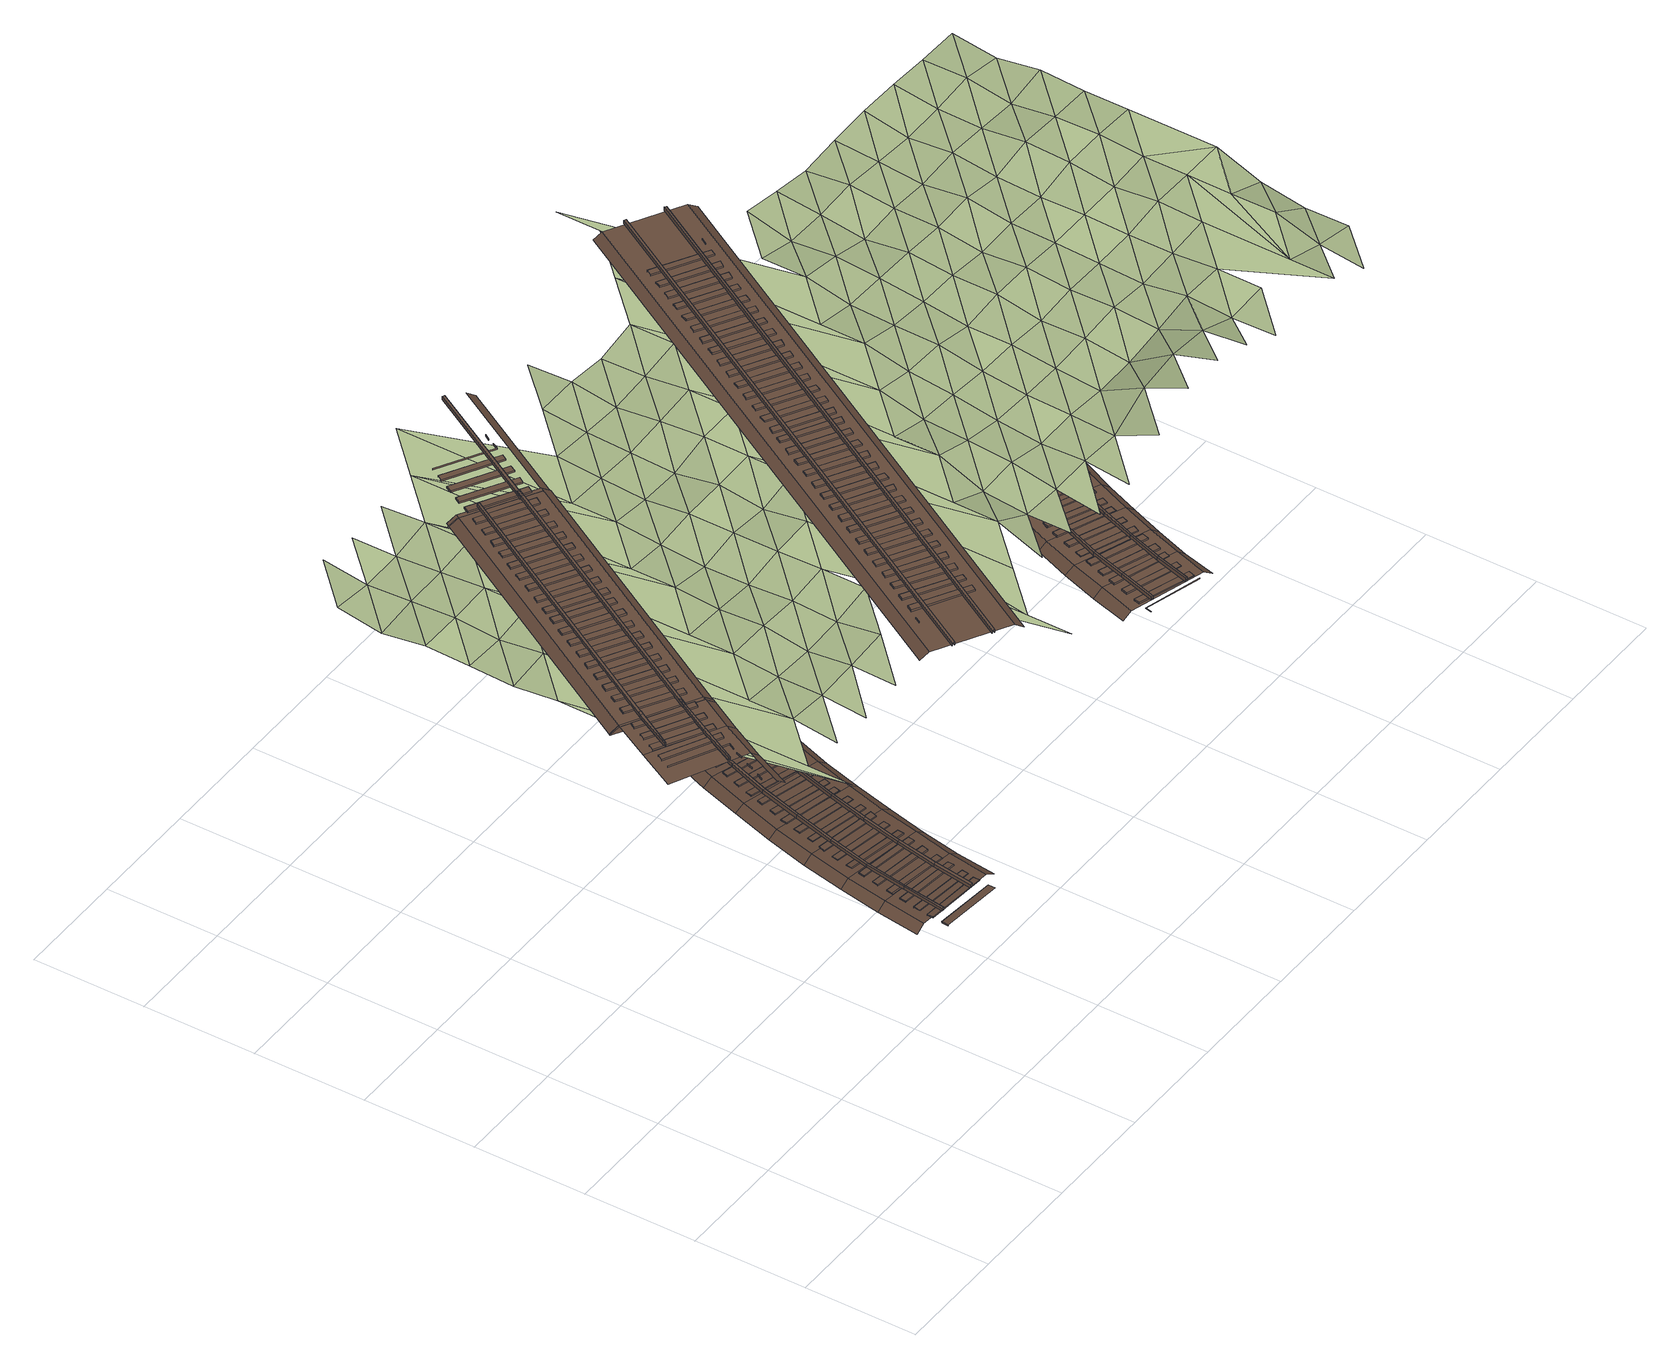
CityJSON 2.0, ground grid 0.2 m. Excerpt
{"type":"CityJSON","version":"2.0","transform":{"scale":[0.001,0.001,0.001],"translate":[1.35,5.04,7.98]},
"CityObjects":{
"railway1":{"type":"Railway","attributes":{"function":"1855"},"geometry":[{"type":"MultiSurface","lod":"3","boundaries":[[[0,1,2,3]],[[4,5,6,7]],[[8,9,10,11]],[[12,13,14,15]],[[16,17,18,13]],[[19,20,21,22]],[[23,24,22,21]],[[25,26,27,28]],[[29,30,24,23]],[[31,32,33,34]],[[35,31,34,36]],[[32,37,38,33]],[[37,35,36,38]],[[39,40,41,42]],[[43,44,45,46]],[[47,43,46,48]],[[44,49,50,45]],[[49,47,48,50]],[[51,52,42,41]],[[53,8,11,54]],[[55,56,57,58]],[[59,60,52,51]],[[61,62,63,64]],[[65,66,64,63]],[[20,29,23,21]],[[15,14,67,68]],[[69,70,66,65]],[[46,45,71,72]],[[13,18,73,14]],[[45,50,74,71]],[[50,48,75,74]],[[76,77,78,79]],[[56,80,81,57]],[[40,59,51,41]],[[82,58,57,81]],[[34,33,83,84]],[[33,38,85,83]],[[36,34,84,86]],[[87,55,58,82]],[[38,36,86,85]],[[88,89,90,91]],[[67,92,93,68]],[[94,95,96,97]],[[62,69,65,63]],[[77,98,99,78]],[[100,79,78,99]],[[84,83,101,102]],[[103,76,79,100]],[[83,85,104,101]],[[85,86,105,104]],[[106,107,108,109]],[[80,87,82,81]],[[14,73,92,67]],[[95,110,111,96]],[[112,97,96,111]],[[113,94,97,112]],[[114,115,116,117]],[[98,103,100,99]],[[107,118,119,108]],[[120,109,108,119]],[[121,106,109,120]],[[122,123,124,125]],[[110,113,112,111]],[[115,126,127,116]],[[128,117,116,127]],[[129,114,117,128]],[[130,131,132,133]],[[118,121,120,119]],[[123,134,135,124]],[[136,125,124,135]],[[137,122,125,136]],[[138,139,140,141]],[[126,129,128,127]],[[131,142,143,132]],[[144,133,132,143]],[[145,130,133,144]],[[146,147,148,149]],[[134,137,136,135]],[[139,150,151,140]],[[152,153,90,89]],[[154,141,140,151]],[[155,138,141,154]],[[156,157,158,159]],[[142,145,144,143]],[[147,160,161,148]],[[162,149,148,161]],[[163,164,165,166]],[[167,168,169,170]],[[171,163,166,172]],[[173,146,149,162]],[[174,175,171,172]],[[150,155,154,151]],[[157,176,177,158]],[[178,159,158,177]],[[179,180,181,182]],[[183,156,159,178]],[[184,152,89,88]],[[168,185,186,169]],[[160,173,162,161]],[[187,170,169,186]],[[188,167,170,187]],[[189,190,191,192]],[[193,194,195,196]],[[197,193,196,198]],[[199,200,197,198]],[[180,201,202,181]],[[176,183,178,177]],[[203,182,181,202]],[[204,179,182,203]],[[205,206,207,208]],[[185,188,187,186]],[[190,209,210,191]],[[211,192,191,210]],[[91,212,184,88]],[[213,189,192,211]],[[214,215,216,217]],[[201,204,203,202]],[[206,218,219,207]],[[220,208,207,219]],[[221,205,208,220]],[[222,223,224,225]],[[209,213,211,210]],[[215,226,227,216]],[[228,217,216,227]],[[229,214,217,228]],[[230,231,232,233]],[[218,221,220,219]],[[223,234,235,224]],[[236,237,238,239]],[[240,225,224,235]],[[241,222,225,240]],[[242,243,244,245]],[[226,229,228,227]],[[231,246,247,232]],[[248,233,232,247]],[[249,250,251,252]],[[253,230,233,248]],[[254,255,256,257]],[[234,241,240,235]],[[243,258,259,244]],[[260,261,262,263]],[[264,245,244,259]],[[265,242,245,264]],[[266,267,268,269]],[[250,270,271,251]],[[246,253,248,247]],[[272,252,251,271]],[[255,273,274,256]],[[275,249,252,272]],[[276,257,256,274]],[[277,278,279,280]],[[281,282,283,284]],[[285,254,257,276]],[[261,286,287,262]],[[288,289,290,291]],[[292,263,262,287]],[[258,265,264,259]],[[267,293,294,268]],[[295,260,263,292]],[[184,152,153,212]],[[296,297,298,299]],[[300,269,268,294]],[[301,302,303,304]],[[305,266,269,300]],[[278,306,307,279]],[[282,308,309,283]],[[310,280,279,307]],[[273,285,276,274]],[[311,284,283,309]],[[312,277,280,310]],[[313,314,315,316]],[[317,281,284,311]],[[286,295,292,287]],[[297,318,319,298]],[[302,320,321,303]],[[322,299,298,319]],[[293,305,300,294]],[[323,304,303,321]],[[324,296,299,322]],[[325,326,327,328]],[[329,301,304,323]],[[306,312,310,307]],[[314,330,331,315]],[[308,317,311,309]],[[332,333,334,335]],[[336,316,315,331]],[[337,338,335,334]],[[339,313,316,336]],[[340,341,342,343]],[[344,345,338,337]],[[318,324,322,319]],[[326,346,347,327]],[[320,329,323,321]],[[348,349,350,351]],[[352,328,327,347]],[[353,325,328,352]],[[354,355,356,357]],[[330,339,336,331]],[[341,358,359,342]],[[333,344,337,334]],[[360,343,342,359]],[[361,362,363,364]],[[365,340,343,360]],[[366,361,364,367]],[[368,369,370,371]],[[372,366,367,373]],[[346,353,352,347]],[[355,374,375,356]],[[349,376,377,350]],[[378,357,356,375]],[[379,354,357,378]],[[380,381,382,383]],[[384,385,386,387]],[[358,365,360,359]],[[369,388,389,370]],[[291,390,391,288]],[[392,371,370,389]],[[393,368,371,392]],[[394,395,396,397]],[[374,379,378,375]],[[381,398,399,382]],[[400,383,382,399]],[[401,380,383,400]],[[402,403,404,405]],[[388,393,392,389]],[[395,406,407,396]],[[408,397,396,407]],[[409,394,397,408]],[[410,411,412,413]],[[398,401,400,399]],[[403,414,415,404]],[[416,405,404,415]],[[417,402,405,416]],[[418,419,420,421]],[[406,409,408,407]],[[411,422,423,412]],[[424,413,412,423]],[[425,410,413,424]],[[426,427,428,429]],[[430,431,432,433]],[[414,417,416,415]],[[419,434,435,420]],[[436,421,420,435]],[[437,418,421,436]],[[438,439,440,441]],[[422,425,424,423]],[[427,442,443,428]],[[444,445,446,447]],[[448,429,428,443]],[[449,444,447,450]],[[451,452,449,450]],[[453,454,455,456]],[[457,426,429,448]],[[434,437,436,435]],[[439,458,459,440]],[[460,441,440,459]],[[461,462,463,464]],[[465,438,441,460]],[[466,430,433,467]],[[454,468,469,455]],[[442,457,448,443]],[[470,456,455,469]],[[471,453,456,470]],[[472,473,474,475]],[[476,477,478,479]],[[480,472,475,481]],[[482,483,480,481]],[[462,484,485,463]],[[458,465,460,459]],[[486,464,463,485]],[[487,461,464,486]],[[488,489,490,491]],[[468,471,470,469]],[[477,492,493,478]],[[494,495,466,467]],[[496,479,478,493]],[[497,476,479,496]],[[498,499,500,501]],[[484,487,486,485]],[[489,502,503,490]],[[504,491,490,503]],[[505,488,491,504]],[[506,507,508,509]],[[492,497,496,493]],[[499,510,511,500]],[[512,501,500,511]],[[513,498,501,512]],[[514,515,516,517]],[[502,505,504,503]],[[507,518,519,508]],[[520,509,508,519]],[[521,506,509,520]],[[522,523,524,525]],[[510,513,512,511]],[[515,526,527,516]],[[528,517,516,527]],[[529,514,517,528]],[[530,531,532,533]],[[518,521,520,519]],[[523,534,535,524]],[[536,525,524,535]],[[537,522,525,536]],[[538,539,540,541]],[[526,529,528,527]],[[531,542,543,532]],[[544,533,532,543]],[[545,530,533,544]],[[546,547,548,549]],[[534,537,536,535]],[[539,550,551,540]],[[552,541,540,551]],[[553,538,541,552]],[[554,555,556,557]],[[542,545,544,543]],[[547,558,559,548]],[[560,549,548,559]],[[561,546,549,560]],[[562,563,564,565]],[[550,553,552,551]],[[555,566,567,556]],[[568,557,556,567]],[[569,554,557,568]],[[570,571,572,573]],[[558,561,560,559]],[[563,574,575,564]],[[576,565,564,575]],[[577,562,565,576]],[[566,569,568,567]],[[571,578,579,572]],[[580,573,572,579]],[[581,570,573,580]],[[574,577,576,575]],[[582,583,584,585]],[[586,587,585,584]],[[588,589,587,586]],[[578,581,580,579]],[[583,588,586,584]],[[590,591,592,593]]]}]},
"terrain1":{"type":"TINRelief","geometry":[{"type":"CompositeSurface","lod":"3","boundaries":[[[594,595,596]],[[597,595,598]],[[596,595,597]],[[597,599,596]],[[597,598,600]],[[601,602,599]],[[603,600,604]],[[601,599,597]],[[605,606,602]],[[607,608,600]],[[605,602,601]],[[609,610,606]],[[611,600,608]],[[607,600,603]],[[597,600,611]],[[605,609,606]],[[612,613,610]],[[611,601,597]],[[614,608,607]],[[612,610,609]],[[615,603,616]],[[617,608,614]],[[617,605,601]],[[611,608,617]],[[618,613,612]],[[619,607,603]],[[617,601,611]],[[620,609,605]],[[619,603,615]],[[621,614,607]],[[620,605,617]],[[622,612,609]],[[621,607,619]],[[623,624,614]],[[620,622,609]],[[625,615,626]],[[627,614,624]],[[617,614,627]],[[623,614,621]],[[628,612,622]],[[629,619,615]],[[627,620,617]],[[630,624,623]],[[625,629,615]],[[631,621,619]],[[632,624,630]],[[632,622,620]],[[627,624,632]],[[631,619,629]],[[633,623,621]],[[632,620,627]],[[633,621,631]],[[634,630,623]],[[632,635,622]],[[632,630,636]],[[637,629,625]],[[634,623,633]],[[638,636,630]],[[639,631,629]],[[640,639,637]],[[638,630,634]],[[639,629,637]],[[636,641,632]],[[642,633,631]],[[638,643,636]],[[642,631,639]],[[644,634,633]],[[641,636,643]],[[644,633,642]],[[645,638,634]],[[639,646,647]],[[645,634,644]],[[641,643,648]],[[649,643,638]],[[647,642,639]],[[649,638,645]],[[650,648,643]],[[651,644,642]],[[641,648,652]],[[649,650,643]],[[651,642,647]],[[653,645,644]],[[654,655,656]],[[647,655,654]],[[657,648,650]],[[652,648,657]],[[653,644,651]],[[658,649,645]],[[658,645,653]],[[659,650,649]],[[654,651,647]],[[659,649,658]],[[660,657,650]],[[661,656,662]],[[661,653,651]],[[654,656,661]],[[659,660,650]],[[661,651,654]],[[663,658,653]],[[664,657,660]],[[665,662,666]],[[663,653,661]],[[667,659,658]],[[668,669,662]],[[667,658,663]],[[670,660,659]],[[671,662,669]],[[668,662,665]],[[661,662,671]],[[670,659,667]],[[672,664,660]],[[671,663,661]],[[673,669,668]],[[670,672,660]],[[674,665,675]],[[676,669,673]],[[676,667,663]],[[671,669,676]],[[677,664,672]],[[678,668,665]],[[676,663,671]],[[679,670,667]],[[674,678,665]],[[680,673,668]],[[679,667,676]],[[681,672,670]],[[680,668,678]],[[682,683,673]],[[681,670,679]],[[684,674,685]],[[686,673,683]],[[682,673,680]],[[676,673,686]],[[687,678,674]],[[686,679,676]],[[688,683,682]],[[687,674,684]],[[689,680,678]],[[690,683,688]],[[690,681,679]],[[686,683,690]],[[687,689,678]],[[691,682,680]],[[690,679,686]],[[692,684,693]],[[691,680,689]],[[694,688,682]],[[695,687,684]],[[694,682,691]],[[695,684,692]],[[696,689,687]],[[697,688,694]],[[690,688,698]],[[696,687,695]],[[699,691,689]],[[698,688,697]],[[700,692,701]],[[696,699,689]],[[702,694,691]],[[703,695,692]],[[702,691,699]],[[704,697,694]],[[703,692,700]],[[705,696,695]],[[704,694,702]],[[706,707,697]],[[703,705,695]],[[708,699,696]],[[709,697,707]],[[710,700,711]],[[698,697,709]],[[706,697,704]],[[708,696,705]],[[712,702,699]],[[713,703,700]],[[706,714,707]],[[712,699,708]],[[715,704,702]],[[713,700,710]],[[716,707,714]],[[717,705,703]],[[712,715,702]],[[718,706,704]],[[717,703,713]],[[719,708,705]],[[720,710,721]],[[718,704,715]],[[722,714,706]],[[717,719,705]],[[723,712,708]],[[724,713,710]],[[722,706,718]],[[725,726,714]],[[723,708,719]],[[727,715,712]],[[720,724,710]],[[728,717,713]],[[722,725,714]],[[727,712,723]],[[729,718,715]],[[728,713,724]],[[730,719,717]],[[731,726,725]],[[732,720,733]],[[727,729,715]],[[734,722,718]],[[730,717,728]],[[735,723,719]],[[736,724,720]],[[734,718,729]],[[737,725,722]],[[730,735,719]],[[738,727,723]],[[736,720,732]],[[739,728,724]],[[737,722,734]],[[740,731,725]],[[738,723,735]],[[741,729,727]],[[736,739,724]],[[742,730,728]],[[737,740,725]],[[743,732,744]],[[741,727,738]],[[745,734,729]],[[742,728,739]],[[746,735,730]],[[747,736,732]],[[741,745,729]],[[748,737,734]],[[746,730,742]],[[749,738,735]],[[747,732,743]],[[750,739,736]],[[748,734,745]],[[751,747,743]],[[752,740,737]],[[746,749,735]],[[753,741,738]],[[750,736,747]],[[754,742,739]],[[752,737,748]],[[753,738,749]],[[755,745,741]],[[750,754,739]],[[756,746,742]],[[755,741,753]],[[757,748,745]],[[756,742,754]],[[758,749,746]],[[759,750,747]],[[755,757,745]],[[747,760,759]],[[761,752,748]],[[758,746,756]],[[762,753,749]],[[759,760,763]],[[764,754,750]],[[761,748,757]],[[765,763,760]],[[758,762,749]],[[766,755,753]],[[764,750,759]],[[767,756,754]],[[766,753,762]],[[768,757,755]],[[764,767,754]],[[769,758,756]],[[770,763,765]],[[759,763,771]],[[768,755,766]],[[772,761,757]],[[770,773,763]],[[769,756,767]],[[774,762,758]],[[771,764,759]],[[768,772,757]],[[771,763,773]],[[775,765,776]],[[774,758,769]],[[777,766,762]],[[778,767,764]],[[779,770,765]],[[774,777,762]],[[780,768,766]],[[778,764,771]],[[781,769,767]],[[775,779,765]],[[782,773,770]],[[780,766,777]],[[783,772,768]],[[778,781,767]],[[784,774,769]],[[782,770,779]],[[771,773,785]],[[783,768,780]],[[784,769,781]],[[771,785,778]],[[786,777,774]],[[782,785,773]],[[786,774,784]],[[787,780,777]],[[788,781,778]],[[786,787,777]],[[778,785,788]],[[789,783,780]],[[790,784,781]],[[789,780,787]],[[788,790,781]],[[791,786,784]],[[791,784,790]],[[792,787,786]],[[792,786,791]],[[793,789,787]],[[792,793,787]]]}]},
"railway2":{"type":"Railway","attributes":{"function":"1855"},"geometry":[{"type":"MultiSurface","lod":"3","boundaries":[[[794,795,796,797]],[[798,799,800,801]],[[802,803,804,805]],[[806,807,808,809]],[[810,811,812,813]],[[801,800,814,815]],[[816,817,818,819]],[[817,820,821,818]],[[820,822,823,821]],[[824,825,826,827]],[[828,797,796,829]],[[830,794,797,828]],[[803,831,832,804]],[[833,805,804,832]],[[834,835,836,837]],[[838,802,805,833]],[[807,839,840,808]],[[841,809,808,840]],[[842,806,809,841]],[[799,843,844,800]],[[819,818,845,846]],[[847,848,849,850]],[[818,821,851,845]],[[815,814,852,853]],[[821,823,854,851]],[[811,855,856,812]],[[857,813,812,856]],[[858,810,813,857]],[[859,860,861,862]],[[825,863,864,826]],[[865,827,826,864]],[[866,824,827,865]],[[867,868,869,870]],[[871,872,873,874]],[[868,875,876,869]],[[875,877,878,876]],[[835,879,880,836]],[[881,837,836,880]],[[831,838,833,832]],[[800,844,882,814]],[[883,834,837,881]],[[846,845,884,885]],[[845,851,886,884]],[[851,854,887,886]],[[888,889,890,891]],[[853,852,892,893]],[[839,842,841,840]],[[848,894,895,849]],[[896,850,849,895]],[[897,847,850,896]],[[898,899,900,901]],[[855,858,857,856]],[[860,902,903,861]],[[904,862,861,903]],[[870,869,905,906]],[[869,876,907,905]],[[908,859,862,904]],[[876,878,909,907]],[[863,866,865,864]],[[814,882,910,852]],[[872,911,912,873]],[[843,913,914,844]],[[915,916,917,918]],[[919,874,873,912]],[[920,871,874,919]],[[885,884,921,922]],[[884,886,923,921]],[[879,883,881,880]],[[886,887,924,923]],[[889,925,926,890]],[[893,892,927,928]],[[929,930,931,932]],[[933,891,890,926]],[[934,888,891,933]],[[894,897,896,895]],[[906,905,935,936]],[[905,907,937,935]],[[899,938,939,900]],[[907,909,940,937]],[[941,901,900,939]],[[942,943,944,945]],[[844,914,946,882]],[[947,898,901,941]],[[902,908,904,903]],[[852,910,948,892]],[[916,949,950,917]],[[951,918,917,950]],[[922,921,952,953]],[[954,955,956,957]],[[911,920,919,912]],[[958,915,918,951]],[[921,923,959,952]],[[923,924,960,959]],[[930,961,962,931]],[[928,927,963,964]],[[965,932,931,962]],[[936,935,966,967]],[[968,969,970,971]],[[972,929,932,965]],[[925,934,933,926]],[[935,937,973,966]],[[937,940,974,973]],[[882,946,975,910]],[[943,976,977,944]],[[978,945,944,977]],[[938,947,941,939]],[[979,942,945,978]],[[892,948,980,927]],[[981,982,983,984]],[[955,985,986,956]],[[953,952,987,988]],[[949,958,951,950]],[[989,957,956,986]],[[952,959,990,987]],[[959,960,991,990]],[[992,954,957,989]],[[993,994,995,996]],[[969,997,998,970]],[[967,966,999,1000]],[[966,973,1001,999]],[[910,975,1002,948]],[[961,972,965,962]],[[964,963,1003,1004]],[[1005,971,970,998]],[[973,974,1006,1001]],[[1007,968,971,1005]],[[1008,1009,1010,1011]],[[976,979,978,977]],[[982,1012,1013,983]],[[927,980,1014,963]],[[1015,984,983,1013]],[[1016,981,984,1015]],[[1017,1018,1019,1020]],[[985,992,989,986]],[[994,1021,1022,995]],[[988,987,1023,1024]],[[987,990,1025,1023]],[[990,991,1026,1025]],[[1027,996,995,1022]],[[1028,993,996,1027]],[[948,1002,1029,980]],[[1000,999,1030,1031]],[[999,1001,1032,1030]],[[1001,1006,1033,1032]],[[1034,1035,1036,1037]],[[997,1007,1005,998]],[[1009,1038,1039,1010]],[[1004,1003,1040,1041]],[[1042,1011,1010,1039]],[[1043,1008,1011,1042]],[[1044,1045,1046,1047]],[[1012,1016,1015,1013]],[[963,1014,1048,1003]],[[1018,1049,1050,1019]],[[1051,1020,1019,1050]],[[1052,1017,1020,1051]],[[1021,1028,1027,1022]],[[1024,1023,1053,1054]],[[1055,1056,1057,1058]],[[1023,1025,1059,1053]],[[980,1029,1060,1014]],[[1035,1061,1062,1036]],[[1025,1026,1063,1059]],[[1031,1030,1064,1065]],[[1066,1037,1036,1062]],[[1030,1032,1067,1064]],[[1032,1033,1068,1067]],[[1069,1034,1037,1066]],[[1038,1043,1042,1039]],[[1070,1071,1072,1073]],[[1045,1074,1075,1046]],[[1041,1040,1076,1077]],[[1078,1047,1046,1075]],[[1079,1044,1047,1078]],[[1003,1048,1080,1040]],[[1049,1052,1051,1050]],[[1056,1081,1082,1057]],[[1083,1084,1085,1086]],[[1087,1058,1057,1082]],[[1088,1055,1058,1087]],[[1014,1060,1089,1048]],[[1061,1069,1066,1062]],[[1054,1053,1090,1091]],[[1053,1059,1092,1090]],[[1065,1064,1093,1094]],[[1059,1063,1095,1092]],[[1064,1067,1096,1093]],[[1067,1068,1097,1096]],[[1071,1098,1099,1072]],[[1100,1101,1102,1103]],[[1104,1073,1072,1099]],[[1074,1079,1078,1075]],[[1105,1070,1073,1104]],[[1084,1106,1107,1085]],[[1077,1076,1108,1109]],[[1110,1111,1112,1113]],[[1114,1086,1085,1107]],[[1040,1080,1115,1076]],[[1116,1083,1086,1114]],[[1081,1088,1087,1082]],[[1048,1089,1117,1080]],[[1101,1118,1119,1102]],[[1120,1121,1122,1123]],[[1124,1103,1102,1119]],[[1125,1100,1103,1124]],[[1098,1105,1104,1099]],[[1094,1093,1126,1127]],[[1093,1096,1128,1126]],[[1091,1090,1129,1130]],[[1096,1097,1131,1128]],[[1090,1092,1132,1129]],[[1092,1095,1133,1132]],[[1111,1134,1135,1112]],[[1136,1113,1112,1135]],[[1137,1138,1139,1140]],[[1106,1116,1114,1107]],[[1141,1110,1113,1136]],[[1121,1142,1143,1122]],[[1076,1115,1144,1108]],[[1145,1123,1122,1143]],[[1118,1125,1124,1119]],[[1146,1120,1123,1145]],[[1080,1117,1147,1115]],[[1138,1148,1149,1139]],[[1134,1141,1136,1135]],[[1127,1126,1150,1151]],[[1126,1128,1152,1150]],[[1153,1140,1139,1149]],[[1128,1131,1154,1152]],[[1155,1137,1140,1153]],[[1156,1157,1158,1159]],[[1142,1146,1145,1143]],[[1160,1161,1159,1158]],[[1162,1163,1161,1160]],[[1108,1144,1164,1165]],[[1115,1147,1166,1144]],[[1148,1155,1153,1149]],[[1151,1150,1167,1168]],[[1150,1152,1169,1167]],[[1152,1154,1170,1169]],[[1157,1162,1160,1158]],[[1171,1172,1173,1174]],[[1144,1166,1175,1164]]]}]},
"railway3":{"type":"Railway","attributes":{"function":"1855"},"geometry":[{"type":"MultiSurface","lod":"3","boundaries":[[[1176,1177,1178,1179]],[[1180,1181,1182,1183]],[[1184,1185,1186,1187]],[[1188,1189,1190,1191]],[[1192,1193,1194,1195]],[[1193,1196,1197,1194]],[[1196,1198,1199,1197]],[[1183,1182,1200,1201]],[[1202,1203,1204,1205]],[[1206,1176,1179,1207]],[[1185,1208,1209,1186]],[[1210,1187,1186,1209]],[[1185,1184,1211,1208]],[[1211,1184,1187,1210]],[[1212,1213,1214,1215]],[[1189,1216,1217,1190]],[[1181,1218,1219,1182]],[[1189,1188,1220,1216]],[[1221,1191,1190,1217]],[[1220,1188,1191,1221]],[[1222,1223,1224,1225]],[[1195,1194,1226,1227]],[[1194,1197,1228,1226]],[[1197,1199,1229,1228]],[[1201,1200,1230,1231]],[[1203,1232,1233,1204]],[[1203,1202,1234,1232]],[[1235,1205,1204,1233]],[[1234,1202,1205,1235]],[[1236,1237,1238,1239]],[[1240,1241,1242,1243]],[[1241,1244,1245,1242]],[[1244,1246,1247,1245]],[[1213,1248,1249,1214]],[[1208,1211,1210,1209]],[[1213,1212,1250,1248]],[[1251,1215,1214,1249]],[[1250,1212,1215,1251]],[[1182,1219,1252,1200]],[[1253,1254,1255,1256]],[[1216,1220,1221,1217]],[[1223,1257,1258,1224]],[[1227,1226,1259,1260]],[[1226,1228,1261,1259]],[[1262,1225,1224,1258]],[[1223,1222,1263,1257]],[[1228,1229,1264,1261]],[[1263,1222,1225,1262]],[[1265,1266,1267,1268]],[[1231,1230,1269,1270]],[[1237,1271,1272,1238]],[[1243,1242,1273,1274]],[[1232,1234,1235,1233]],[[1242,1245,1275,1273]],[[1218,1276,1277,1219]],[[1245,1247,1278,1275]],[[1279,1239,1238,1272]],[[1237,1236,1280,1271]],[[1280,1236,1239,1279]],[[1281,1282,1283,1284]],[[1248,1250,1251,1249]],[[1200,1252,1285,1230]],[[1254,1286,1287,1255]],[[1288,1256,1255,1287]],[[1254,1253,1289,1286]],[[1289,1253,1256,1288]],[[1260,1259,1290,1291]],[[1259,1261,1292,1290]],[[1257,1263,1262,1258]],[[1261,1264,1293,1292]],[[1294,1295,1296,1297]],[[1266,1298,1299,1267]],[[1300,1268,1267,1299]],[[1266,1265,1301,1298]],[[1219,1277,1302,1252]],[[1274,1273,1303,1304]],[[1273,1275,1305,1303]],[[1301,1265,1268,1300]],[[1275,1278,1306,1305]],[[1270,1269,1307,1308]],[[1271,1280,1279,1272]],[[1309,1310,1311,1312]],[[1282,1313,1314,1283]],[[1282,1281,1315,1313]],[[1316,1284,1283,1314]],[[1230,1285,1317,1269]],[[1315,1281,1284,1316]],[[1286,1289,1288,1287]],[[1295,1318,1319,1296]],[[1320,1321,1322,1323]],[[1291,1290,1324,1325]],[[1295,1294,1326,1318]],[[1327,1297,1296,1319]],[[1290,1292,1328,1324]],[[1292,1293,1329,1328]],[[1252,1302,1330,1285]],[[1326,1294,1297,1327]],[[1304,1303,1331,1332]],[[1298,1301,1300,1299]],[[1303,1305,1333,1331]],[[1305,1306,1334,1333]],[[1310,1335,1336,1311]],[[1337,1338,1339,1340]],[[1308,1307,1341,1342]],[[1343,1312,1311,1336]],[[1310,1309,1344,1335]],[[1344,1309,1312,1343]],[[1313,1315,1316,1314]],[[1269,1317,1345,1307]],[[1321,1346,1347,1322]],[[1348,1349,1350,1351]],[[1321,1320,1352,1346]],[[1353,1323,1322,1347]],[[1352,1320,1323,1353]],[[1318,1326,1327,1319]],[[1285,1330,1354,1317]],[[1325,1324,1355,1356]],[[1324,1328,1357,1355]],[[1338,1358,1359,1339]],[[1328,1329,1360,1357]],[[1332,1331,1361,1362]],[[1331,1333,1363,1361]],[[1338,1337,1364,1358]],[[1365,1340,1339,1359]],[[1333,1334,1366,1363]],[[1367,1368,1369,1370]],[[1335,1344,1343,1336]],[[1364,1337,1340,1365]],[[1342,1341,1371,1372]],[[1349,1373,1374,1350]],[[1307,1345,1375,1341]],[[1349,1348,1376,1373]],[[1377,1351,1350,1374]],[[1378,1379,1380,1381]],[[1346,1352,1353,1347]],[[1376,1348,1351,1377]],[[1317,1354,1382,1345]],[[1368,1383,1384,1369]],[[1358,1364,1365,1359]],[[1368,1367,1385,1383]],[[1386,1370,1369,1384]],[[1356,1355,1387,1388]],[[1362,1361,1389,1390]],[[1391,1392,1393,1394]],[[1355,1357,1395,1387]],[[1361,1363,1396,1389]],[[1385,1367,1370,1386]],[[1357,1360,1397,1395]],[[1363,1366,1398,1396]],[[1379,1399,1400,1380]],[[1379,1378,1401,1399]],[[1402,1381,1380,1400]],[[1373,1376,1377,1374]],[[1403,1404,1405,1406]],[[1401,1378,1381,1402]],[[1372,1371,1407,1408]],[[1341,1375,1409,1371]],[[1392,1410,1411,1393]],[[1345,1382,1412,1375]],[[1383,1385,1386,1384]],[[1392,1391,1413,1410]],[[1414,1394,1393,1411]],[[1413,1391,1394,1414]],[[1415,1416,1417,1418]],[[1390,1389,1419,1420]],[[1389,1396,1421,1419]],[[1396,1398,1422,1421]],[[1388,1387,1423,1424]],[[1387,1395,1425,1423]],[[1404,1426,1427,1405]],[[1395,1397,1428,1425]],[[1399,1401,1402,1400]],[[1404,1403,1429,1426]],[[1430,1406,1405,1427]],[[1429,1403,1406,1430]],[[1431,1432,1433,1434]],[[1416,1435,1436,1417]],[[1408,1407,1437,1438]],[[1410,1413,1414,1411]],[[1371,1409,1439,1407]],[[1440,1418,1417,1436]],[[1416,1415,1441,1435]],[[1375,1412,1442,1409]],[[1441,1415,1418,1440]],[[1443,1444,1445,1446]],[[1426,1429,1430,1427]],[[1420,1419,1447,1448]],[[1432,1449,1450,1433]],[[1419,1421,1451,1447]],[[1421,1422,1452,1451]],[[1432,1431,1453,1449]],[[1454,1434,1433,1450]],[[1424,1423,1455,1456]],[[1423,1425,1457,1455]],[[1453,1431,1434,1454]],[[1425,1428,1458,1457]],[[1459,1460,1461,1462]],[[1444,1463,1464,1445]],[[1435,1441,1440,1436]],[[1444,1443,1465,1463]],[[1466,1446,1445,1464]],[[1465,1443,1446,1466]],[[1407,1439,1467,1437]],[[1468,1469,1470,1471]],[[1409,1442,1472,1439]],[[1438,1437,1473,1474]],[[1449,1453,1454,1450]],[[1460,1475,1476,1461]],[[1460,1459,1477,1475]],[[1478,1462,1461,1476]],[[1448,1447,1479,1480]],[[1447,1451,1481,1479]],[[1477,1459,1462,1478]],[[1451,1452,1482,1481]],[[1483,1484,1485,1486]],[[1463,1465,1466,1464]],[[1456,1455,1487,1488]],[[1455,1457,1489,1487]],[[1469,1490,1491,1470]],[[1457,1458,1492,1489]],[[1469,1468,1493,1490]],[[1494,1471,1470,1491]],[[1493,1468,1471,1494]],[[1495,1496,1497,1498]],[[1475,1477,1478,1476]],[[1439,1472,1499,1467]],[[1437,1467,1500,1473]],[[1484,1501,1502,1485]],[[1474,1473,1503,1504]],[[1505,1486,1485,1502]],[[1484,1483,1506,1501]],[[1506,1483,1486,1505]],[[1490,1493,1494,1491]],[[1507,1508,1509,1510]],[[1480,1479,1511,1512]],[[1479,1481,1513,1511]],[[1481,1482,1514,1513]],[[1496,1515,1516,1497]],[[1496,1495,1517,1515]],[[1518,1498,1497,1516]],[[1488,1487,1519,1520]],[[1487,1489,1521,1519]],[[1517,1495,1498,1518]],[[1489,1492,1522,1521]],[[1501,1506,1505,1502]],[[1523,1524,1525,1526]],[[1508,1527,1528,1509]],[[1467,1499,1529,1500]],[[1508,1507,1530,1527]],[[1531,1510,1509,1528]],[[1473,1500,1532,1503]],[[1530,1507,1510,1531]],[[1515,1517,1518,1516]],[[1504,1503,1533,1534]],[[1535,1536,1537,1538]],[[1524,1539,1540,1525]],[[1512,1511,1541,1542]],[[1511,1513,1543,1541]],[[1524,1523,1544,1539]],[[1545,1526,1525,1540]],[[1513,1514,1546,1543]],[[1544,1523,1526,1545]],[[1527,1530,1531,1528]],[[1520,1519,1547,1548]],[[1549,1550,1551,1552]],[[1519,1521,1553,1547]],[[1536,1554,1555,1537]],[[1521,1522,1556,1553]],[[1536,1535,1557,1554]],[[1558,1538,1537,1555]],[[1557,1535,1538,1558]],[[1500,1529,1559,1532]],[[1539,1544,1545,1540]],[[1503,1532,1560,1533]],[[1561,1562,1563,1564]],[[1550,1565,1566,1551]],[[1550,1549,1567,1565]],[[1568,1552,1551,1566]],[[1567,1549,1552,1568]],[[1554,1557,1558,1555]],[[1542,1541,1569,1570]],[[1541,1543,1571,1569]],[[1543,1546,1572,1571]],[[1573,1574,1575,1576]],[[1562,1577,1578,1563]],[[1579,1564,1563,1578]],[[1562,1561,1580,1577]],[[1548,1547,1581,1582]],[[1547,1553,1583,1581]],[[1553,1556,1584,1583]],[[1580,1561,1564,1579]],[[1565,1567,1568,1566]],[[1532,1559,1585,1560]],[[1574,1586,1587,1575]],[[1588,1576,1575,1587]],[[1574,1573,1589,1586]],[[1533,1560,1590,1591]],[[1589,1573,1576,1588]],[[1577,1580,1579,1578]],[[1570,1569,1592,1593]],[[1569,1571,1594,1592]],[[1571,1572,1595,1594]],[[1596,1597,1598,1599]],[[1596,1600,1601,1597]],[[1602,1603,1599,1598]],[[1586,1589,1588,1587]],[[1601,1600,1603,1602]],[[1604,1605,1606,1607]],[[1560,1585,1608,1590]],[[1597,1601,1602,1598]],[[1593,1592,1609,1610]],[[1605,1611,1612,1606]],[[1592,1594,1613,1609]],[[1594,1595,1614,1613]],[[1590,1608,1615,1616]],[[1617,1618,1619,1620]],[[1616,1615,1621,1622]]]}]}
},
"vertices":[
[93,273,671],[99,284,671],[99,284,674],[93,273,674],[107,300,671],[111,311,671],[111,311,674],[107,300,674],[135,359,671],[39,408,671],[39,408,674],[135,359,674],[6,385,671],[137,322,671],[170,388,671],[43,455,671],[105,254,671],[119,248,660],[150,315,660],[47,424,671],[143,375,671],[143,375,674],[47,424,674],[149,385,674],[53,434,674],[119,327,671],[123,338,671],[123,338,674],[119,327,674],[149,385,671],[53,434,671],[101,339,674],[101,339,680],[135,407,680],[135,407,674],[103,337,674],[139,405,674],[103,337,680],[139,405,680],[59,448,671],[154,396,671],[154,396,674],[59,448,674],[75,438,674],[75,438,680],[111,505,680],[111,505,674],[77,437,674],[115,503,674],[77,437,680],[115,503,680],[160,406,674],[65,459,674],[129,348,671],[129,348,674],[93,510,671],[87,500,671],[87,500,674],[93,510,674],[160,406,671],[65,459,671],[73,474,671],[168,422,671],[168,422,674],[73,474,674],[174,432,674],[79,484,674],[208,455,671],[81,525,671],[174,432,671],[79,484,671],[115,511,680],[115,511,674],[184,380,660],[119,509,680],[119,509,674],[113,544,671],[107,534,671],[107,534,674],[113,544,674],[182,448,671],[182,448,674],[188,458,674],[170,470,680],[170,470,674],[172,468,680],[172,468,674],[188,458,671],[204,449,671],[79,521,671],[65,529,660],[218,441,660],[222,447,660],[67,532,660],[129,570,671],[123,560,671],[123,560,674],[129,570,674],[200,480,671],[200,480,674],[206,490,674],[174,477,680],[174,477,674],[206,490,671],[176,475,680],[176,475,674],[143,596,671],[137,585,671],[137,585,674],[143,596,674],[216,506,671],[216,506,674],[222,516,674],[222,516,671],[158,621,671],[152,611,671],[152,611,674],[158,621,674],[230,531,671],[230,531,674],[237,542,674],[237,542,671],[172,647,671],[166,637,671],[166,637,674],[172,647,674],[246,557,671],[246,557,674],[252,567,674],[252,567,671],[188,673,671],[182,662,671],[182,662,674],[188,673,674],[261,583,671],[261,583,674],[267,593,674],[267,593,671],[202,698,671],[196,688,671],[196,688,674],[202,698,674],[275,608,671],[275,608,674],[281,619,674],[281,619,671],[216,724,671],[210,713,671],[210,713,674],[216,724,674],[289,634,671],[289,634,674],[359,1004,671],[345,1012,660],[295,644,674],[295,644,671],[232,750,671],[226,739,671],[226,739,674],[232,750,674],[305,659,671],[305,659,674],[311,670,674],[390,986,680],[390,986,674],[107,498,674],[107,498,680],[245,772,671],[239,761,671],[239,761,674],[245,772,674],[393,984,680],[111,496,680],[311,670,671],[111,496,674],[393,984,674],[319,685,671],[319,685,674],[325,696,674],[260,797,671],[254,787,671],[254,787,674],[260,797,674],[325,696,671],[483,932,671],[333,707,671],[333,707,674],[339,718,674],[339,718,671],[275,823,671],[269,813,671],[269,813,674],[275,823,674],[448,952,680],[448,952,674],[166,464,674],[166,464,680],[452,950,680],[170,462,680],[170,462,674],[452,950,674],[347,733,671],[347,733,674],[353,743,674],[353,743,671],[289,849,671],[283,838,671],[283,838,674],[289,849,674],[362,759,671],[362,759,674],[368,769,674],[497,924,660],[368,769,671],[303,874,671],[297,864,671],[297,864,674],[303,874,674],[377,784,671],[377,784,674],[383,795,674],[383,795,671],[319,900,671],[313,889,671],[313,889,674],[319,900,674],[392,810,671],[392,810,674],[398,820,674],[398,820,671],[334,925,671],[327,915,671],[327,915,674],[334,925,674],[406,835,671],[406,835,674],[539,289,671],[533,279,671],[533,279,674],[539,289,674],[412,846,674],[412,846,671],[349,951,671],[343,941,671],[343,941,674],[349,951,674],[420,861,671],[420,861,674],[426,871,674],[555,315,671],[549,304,671],[549,304,674],[555,315,674],[426,871,671],[363,977,671],[357,966,671],[357,966,674],[363,977,674],[436,887,671],[436,887,674],[569,340,671],[563,330,671],[563,330,674],[569,340,674],[442,897,674],[442,897,671],[378,1002,671],[372,992,671],[372,992,674],[378,1002,674],[643,250,671],[643,250,674],[649,261,674],[450,912,671],[450,912,674],[649,261,671],[457,923,674],[585,366,671],[579,355,671],[579,355,674],[585,366,674],[390,1025,671],[384,1015,671],[384,1015,674],[390,1025,674],[457,923,671],[657,276,671],[657,276,674],[478,926,671],[353,998,671],[339,1006,660],[492,918,660],[662,286,674],[466,938,671],[466,938,674],[662,286,671],[600,391,671],[594,381,671],[594,381,674],[600,391,674],[472,948,674],[404,1051,671],[398,1040,671],[398,1040,674],[404,1051,674],[472,948,671],[671,301,671],[671,301,674],[477,961,671],[477,961,674],[678,312,674],[483,971,674],[678,312,671],[614,417,671],[608,407,671],[608,407,674],[614,417,674],[483,971,671],[686,327,671],[686,327,674],[492,986,671],[492,986,674],[693,337,674],[498,997,674],[693,337,671],[629,443,671],[623,432,671],[623,432,674],[629,443,674],[498,997,671],[702,353,671],[702,353,674],[412,1066,671],[507,1012,671],[507,1012,674],[412,1066,674],[707,363,674],[513,1022,674],[418,1076,674],[707,363,671],[644,468,671],[638,458,671],[638,458,674],[644,468,674],[513,1022,671],[418,1076,671],[717,378,671],[717,378,674],[428,1092,671],[522,1038,671],[522,1038,674],[428,1092,674],[723,389,674],[723,389,671],[658,494,671],[653,484,671],[653,484,674],[658,494,674],[731,404,671],[731,404,674],[737,414,674],[571,1170,680],[571,1170,674],[440,941,674],[440,941,680],[737,414,671],[575,1168,680],[444,939,680],[674,520,671],[667,509,671],[667,509,674],[674,520,674],[575,1168,674],[444,939,674],[746,430,671],[746,430,674],[527,1048,671],[527,1048,674],[751,440,674],[751,440,671],[687,545,671],[682,535,671],[682,535,674],[687,545,674],[533,1060,671],[539,1070,671],[539,1070,674],[533,1060,674],[761,455,671],[761,455,674],[621,1142,660],[607,1150,671],[767,466,674],[767,466,671],[702,571,671],[697,560,671],[697,560,674],[702,571,674],[775,481,671],[775,481,674],[782,491,674],[782,491,671],[718,597,671],[711,586,671],[711,586,674],[718,597,674],[791,506,671],[791,506,674],[796,517,674],[796,517,671],[733,622,671],[727,612,671],[727,612,674],[733,622,674],[804,532,671],[804,532,674],[811,543,674],[811,543,671],[747,648,671],[742,637,671],[742,637,674],[747,648,674],[819,558,671],[819,558,674],[826,568,674],[826,568,671],[762,673,671],[755,663,671],[755,663,674],[762,673,674],[1038,1189,671],[1025,1197,660],[471,237,660],[485,229,671],[835,583,671],[835,583,674],[840,594,674],[840,594,671],[776,699,671],[771,689,671],[771,689,674],[776,699,674],[850,609,671],[850,609,674],[1069,1171,680],[1069,1171,674],[513,206,674],[513,206,680],[856,619,674],[1073,1169,680],[517,204,680],[517,204,674],[1073,1169,674],[790,721,671],[783,711,671],[783,711,674],[790,721,674],[856,619,671],[864,635,671],[864,635,674],[871,645,674],[804,747,671],[799,736,671],[799,736,674],[804,747,674],[871,645,671],[1163,1117,671],[610,157,671],[876,657,671],[876,657,674],[883,667,674],[883,667,671],[1129,1137,680],[1129,1137,674],[571,172,674],[571,172,680],[819,772,671],[814,762,671],[814,762,674],[819,772,674],[1132,1135,680],[575,170,680],[575,170,674],[1132,1135,674],[892,682,671],[892,682,674],[898,693,674],[898,693,671],[834,798,671],[827,788,671],[827,788,674],[834,798,674],[907,708,671],[907,708,674],[624,149,660],[1178,1109,660],[912,718,674],[912,718,671],[848,824,671],[843,813,671],[843,813,674],[848,824,674],[921,734,671],[921,734,674],[928,744,674],[928,744,671],[864,849,671],[858,839,671],[858,839,674],[864,849,674],[936,759,671],[936,759,674],[943,770,674],[943,770,671],[879,875,671],[872,865,671],[872,865,674],[879,875,674],[951,785,671],[951,785,674],[957,795,674],[957,795,671],[894,901,671],[888,890,671],[888,890,674],[894,901,674],[965,811,671],[965,811,674],[972,821,674],[972,821,671],[908,926,671],[901,916,671],[901,916,674],[908,926,674],[981,836,671],[981,836,674],[987,847,674],[987,847,671],[923,952,671],[916,942,671],[916,942,674],[923,952,674],[996,862,671],[996,862,674],[1001,872,674],[1001,872,671],[937,978,671],[932,967,671],[932,967,674],[937,978,674],[1011,888,671],[1011,888,674],[1017,898,674],[1017,898,671],[952,1003,671],[947,993,671],[947,993,674],[952,1003,674],[1025,913,671],[1025,913,674],[1030,924,674],[1030,924,671],[968,1029,671],[961,1018,671],[961,1018,674],[968,1029,674],[1040,939,671],[1040,939,674],[1045,949,674],[1045,949,671],[981,1054,671],[976,1044,671],[976,1044,674],[981,1054,674],[1054,964,671],[1054,964,674],[1061,975,674],[1061,975,671],[1069,990,671],[1069,990,674],[1076,1000,674],[1076,1000,671],[991,1070,671],[1085,1016,671],[1085,1016,674],[991,1070,674],[1090,1026,674],[997,1080,674],[1090,1026,671],[997,1080,671],[1098,1041,671],[1105,1052,671],[1105,1052,674],[1098,1041,674],
[89,560,660],[170,160,660],[89,640,660],[170,720,660],[170,240,660],[89,720,652],[250,320,660],[170,800,650],[89,800,655],[329,320,652],[250,240,650],[170,880,657],[89,880,658],[329,400,651],[250,400,660],[170,960,652],[89,960,645],[250,800,660],[170,1040,648],[89,1040,660],[329,480,660],[410,320,654],[329,240,644],[250,880,660],[170,1120,660],[410,400,645],[250,960,654],[410,480,658],[250,1040,648],[410,560,654],[329,560,660],[490,320,660],[410,240,652],[329,960,660],[250,1120,648],[490,400,648],[410,640,660],[490,480,652],[329,1040,660],[490,560,647],[490,640,645],[329,1120,655],[410,720,660],[569,400,660],[490,720,652],[569,480,660],[569,0,660],[410,1120,660],[569,560,658],[490,800,660],[569,640,657],[569,720,658],[650,80,660],[650,560,660],[490,880,660],[569,800,648],[569,880,654],[650,640,647],[490,1200,660],[650,720,658],[730,640,660],[650,160,660],[730,240,660],[569,960,660],[650,800,644],[650,880,648],[650,960,651],[730,720,660],[810,320,660],[730,800,660],[650,1040,660],[890,320,618],[810,240,626],[730,880,654],[890,400,626],[810,400,660],[730,960,645],[810,800,660],[730,1040,658],[890,480,660],[969,320,612],[890,240,618],[810,880,660],[730,1120,655],[969,400,629],[810,960,650],[969,480,635],[810,1040,648],[969,560,639],[890,560,660],[1049,320,613],[969,240,600],[890,960,660],[1049,400,609],[969,640,660],[1049,480,619],[890,1040,660],[1049,560,632],[1130,320,606],[1049,240,603],[1049,640,641],[1130,400,610],[1130,480,613],[1049,720,660],[969,1120,660],[1130,560,622],[1210,320,645],[1130,240,645],[1130,640,637],[1210,400,602],[1130,720,639],[1210,480,609],[1130,800,642],[1049,800,660],[1210,560,619],[1049,1200,660],[1290,320,655],[1210,240,680],[1210,640,618],[1290,400,602],[1130,880,660],[1210,720,629],[1049,1280,660],[1290,480,613],[1210,800,639],[1290,560,610],[1370,320,647],[1290,240,680],[1210,880,645],[1290,640,625],[1370,400,612],[1210,960,638],[1130,960,660],[1290,720,626],[1370,480,618],[1290,800,634],[1370,560,616],[1210,1040,660],[1449,320,616],[1370,240,655],[1290,880,623],[1370,640,623],[1449,400,623],[1290,960,634],[1370,720,616],[1449,480,609],[1290,1040,644],[1370,800,628],[1449,560,613],[1530,320,619],[1449,240,619],[1370,880,628],[1449,640,616],[1530,400,619],[1370,960,638],[1449,720,618],[1530,480,613],[1530,160,619],[1370,1040,628],[1449,800,631],[1530,560,613],[1449,880,621],[1530,640,615],[1449,960,628],[1530,720,613],[1610,480,619],[1610,240,619],[1449,1040,634],[1530,800,616],[1610,320,619],[1610,560,623],[1690,320,593],[1530,880,626],[1610,640,615],[1530,960,619],[1610,720,626],[1690,400,619],[1690,560,619],[1530,1040,635],[1690,480,619],[1610,800,629],[1770,320,574],[1690,240,583],[1610,880,619],[1690,640,619],[1770,400,573],[1610,960,621],[1690,720,625],[1770,480,587],[1610,1040,632],[1690,800,623],[1770,560,619],[1690,880,612],[1690,960,626],[1770,720,619],[1690,1040,625],[1770,800,619],[1770,880,623],[1770,960,610],[1770,1040,621],
[613,290,20],[612,279,20],[612,279,22],[613,291,22],[583,316,6],[598,314,18],[610,392,18],[595,395,5],[617,320,18],[615,308,20],[615,308,22],[617,320,20],[621,347,18],[620,335,18],[619,335,20],[621,347,20],[626,376,18],[624,364,18],[624,364,20],[626,376,20],[625,469,17],[610,472,4],[633,304,23],[632,304,29],[645,381,27],[645,381,22],[636,303,29],[648,381,27],[636,303,23],[649,381,22],[631,403,18],[629,391,18],[628,392,20],[631,403,20],[719,277,27],[719,265,27],[719,277,26],[722,295,25],[722,295,26],[723,307,26],[637,432,18],[634,421,18],[634,421,20],[636,432,20],[723,307,25],[726,318,25],[726,318,26],[727,330,26],[727,330,25],[739,294,26],[751,368,25],[658,458,26],[659,458,20],[642,461,18],[640,450,18],[640,450,20],[642,461,20],[662,457,26],[643,547,16],[629,551,2],[662,457,20],[731,347,25],[731,348,26],[731,359,26],[733,359,25],[648,488,17],[646,476,18],[645,477,20],[648,488,18],[734,371,23],[734,371,26],[737,383,26],[737,383,23],[699,297,26],[699,297,32],[711,370,30],[711,370,25],[654,517,17],[651,505,17],[651,505,18],[654,517,18],[703,296,33],[715,370,32],[703,296,26],[715,370,26],[739,400,23],[739,400,26],[742,412,26],[766,439,25],[742,412,23],[677,535,26],[677,534,20],[681,534,26],[681,534,20],[662,546,17],[658,534,17],[658,534,18],[662,546,18],[663,624,15],[649,628,2],[746,429,23],[746,429,26],[747,441,26],[747,441,23],[669,572,17],[666,561,17],[666,561,18],[669,572,18],[751,452,23],[751,452,26],[753,464,25],[726,446,30],[726,446,25],[730,445,30],[753,464,23],[730,445,25],[783,512,23],[757,481,23],[757,481,25],[757,292,15],[767,364,14],[677,601,16],[673,589,16],[673,589,18],[675,601,18],[759,493,25],[759,493,23],[697,610,26],[697,610,20],[701,609,26],[701,609,20],[763,510,23],[763,510,25],[687,700,15],[673,705,2],[683,630,16],[681,618,16],[681,618,18],[683,630,18],[767,522,25],[767,522,23],[743,519,30],[743,518,23],[747,518,30],[770,533,23],[770,533,25],[747,517,23],[773,544,25],[693,656,16],[689,644,16],[689,644,18],[693,656,18],[782,436,13],[773,544,23],[802,584,23],[778,561,22],[778,561,23],[780,573,23],[719,686,25],[719,686,18],[701,684,16],[698,673,16],[698,673,18],[701,684,18],[780,573,22],[723,684,25],[723,684,18],[784,590,22],[784,590,23],[713,775,14],[698,780,1],[787,602,23],[762,591,29],[763,591,23],[710,710,15],[706,699,16],[706,699,18],[710,710,17],[787,602,22],[766,590,29],[766,590,23],[799,508,13],[791,613,22],[791,613,23],[795,624,23],[795,624,22],[823,656,23],[719,738,15],[715,727,15],[715,727,17],[719,738,17],[800,641,22],[800,641,23],[745,759,25],[746,759,18],[803,653,23],[749,757,25],[749,757,18],[803,652,22],[729,766,15],[725,755,15],[725,755,17],[729,766,17],[807,664,22],[807,664,23],[784,665,29],[784,664,23],[787,663,29],[818,580,12],[742,849,14],[727,855,1],[811,675,23],[788,663,23],[811,675,20],[739,792,15],[735,781,15],[735,781,17],[739,792,17],[818,692,20],[818,692,23],[848,726,22],[822,703,23],[822,703,20],[750,819,15],[745,808,15],[745,808,17],[750,819,17],[827,720,20],[827,720,23],[773,832,23],[773,832,18],[776,830,25],[776,830,18],[831,731,23],[831,731,20],[840,651,10],[808,736,27],[810,736,22],[812,735,27],[812,735,22],[759,847,14],[755,836,15],[755,836,17],[759,847,16],[835,742,20],[835,742,23],[773,921,13],[759,928,0],[840,753,23],[840,753,20],[771,872,14],[767,861,14],[767,861,16],[771,872,16],[875,795,22],[846,770,20],[846,770,23],[850,781,23],[850,781,20],[803,904,23],[803,904,18],[783,900,14],[778,888,14],[778,889,16],[783,900,16],[807,902,23],[864,720,10],[856,797,20],[856,797,23],[807,902,18],[836,807,27],[836,807,22],[860,808,23],[840,806,27],[840,806,22],[860,808,20],[794,927,14],[790,916,14],[790,916,16],[794,927,16],[866,819,20],[866,819,22],[806,993,13],[791,1000,0],[870,830,22],[871,830,20],[904,863,20],[876,846,20],[876,846,22],[807,951,14],[802,941,14],[800,941,16],[807,951,16],[882,857,22],[882,857,20],[891,789,10],[836,974,23],[836,974,18],[840,973,23],[866,877,26],[867,877,20],[840,973,18],[870,876,27],[870,876,22],[888,874,20],[888,874,22],[819,978,14],[814,967,14],[814,967,16],[819,978,16],[894,885,22],[894,885,20],[899,895,20],[899,895,22],[842,1063,13],[827,1071,0],[831,1003,14],[826,992,14],[826,992,16],[831,1003,16],[904,906,22],[935,930,20],[904,906,20],[919,856,10],[912,922,20],[912,922,22],[844,1029,14],[839,1019,14],[839,1019,16],[844,1029,16],[916,933,22],[916,933,20],[898,945,26],[898,945,20],[900,943,26],[872,1044,23],[872,1044,18],[901,943,20],[875,1042,23],[876,1042,18],[921,943,20],[921,943,22],[927,954,22],[858,1056,14],[852,1045,14],[852,1045,16],[858,1056,16],[927,954,20],[935,970,20],[935,970,22],[969,996,20],[940,980,22],[940,980,20],[949,923,10],[948,996,20],[948,996,22],[932,1013,26],[932,1013,20],[936,1011,26],[953,1007,22],[936,1011,20],[953,1007,20],[866,1069,14],[960,1017,20],[960,1017,22],[866,1069,16],[965,1027,22],[872,1080,16],[965,1027,20],[872,1080,14],[1005,1061,20],[880,1133,12],[984,988,10],[969,1080,26],[969,1080,20],[973,1078,26],[973,1078,20],[973,1043,20],[980,1053,20],[980,1053,22],[973,1043,22],[1019,1053,10],
[1169,290,253],[1166,278,253],[1166,278,254],[1169,290,254],[1138,310,240],[1154,306,251],[1175,373,251],[1159,378,238],[1177,316,251],[1174,305,251],[1174,305,254],[1177,316,254],[1186,345,251],[1182,333,251],[1182,333,254],[1186,345,254],[1189,293,254],[1189,294,260],[1209,360,260],[1209,360,254],[1193,292,260],[1213,359,260],[1193,292,254],[1213,358,254],[1198,439,248],[1182,445,237],[1194,373,251],[1190,361,251],[1190,361,254],[1194,373,254],[1274,262,251],[1274,262,253],[1276,273,250],[1276,273,251],[1280,285,251],[1280,285,250],[1203,399,251],[1199,387,251],[1199,387,253],[1203,399,253],[1284,302,250],[1284,302,251],[1292,266,250],[1312,328,248],[1288,313,250],[1288,313,251],[1213,427,251],[1209,415,251],[1209,415,253],[1213,427,253],[1231,425,257],[1231,425,251],[1235,424,257],[1235,424,251],[1223,505,248],[1209,511,235],[1294,330,250],[1294,330,251],[1298,341,250],[1298,341,251],[1223,453,250],[1219,441,250],[1219,441,251],[1223,453,251],[1254,275,254],[1254,275,260],[1274,339,257],[1274,339,251],[1258,274,260],[1278,338,257],[1258,274,254],[1278,337,251],[1302,352,248],[1302,352,251],[1306,364,248],[1306,364,251],[1334,390,247],[1233,480,248],[1229,469,248],[1229,469,251],[1233,480,251],[1311,380,248],[1311,380,251],[1257,490,257],[1257,490,251],[1260,489,257],[1315,392,251],[1315,392,248],[1260,488,251],[1243,508,248],[1239,497,248],[1239,497,251],[1243,508,251],[1251,572,246],[1237,578,234],[1319,403,248],[1319,403,250],[1296,402,257],[1296,402,251],[1299,401,257],[1308,261,238],[1327,323,235],[1299,401,251],[1324,414,250],[1324,414,248],[1255,533,248],[1250,522,248],[1251,522,250],[1255,533,250],[1357,451,246],[1330,430,247],[1330,430,248],[1334,441,248],[1334,441,247],[1284,554,254],[1284,554,248],[1287,552,254],[1287,552,248],[1267,560,248],[1262,549,248],[1262,549,250],[1267,560,250],[1341,458,247],[1341,458,248],[1345,469,248],[1345,469,247],[1348,384,235],[1320,465,256],[1320,465,250],[1323,463,256],[1323,463,250],[1280,634,244],[1267,641,232],[1278,585,247],[1273,574,247],[1273,574,248],[1278,585,248],[1350,480,246],[1350,480,248],[1355,491,246],[1355,491,248],[1384,513,244],[1361,507,246],[1361,507,248],[1291,612,247],[1286,601,247],[1286,601,248],[1291,612,248],[1312,617,254],[1312,617,248],[1366,518,246],[1366,518,248],[1316,615,254],[1316,615,248],[1372,445,234],[1346,526,253],[1346,526,247],[1350,525,253],[1349,525,247],[1371,529,244],[1371,529,247],[1303,637,246],[1296,626,246],[1296,626,248],[1303,637,248],[1312,696,243],[1299,704,232],[1376,540,247],[1376,540,244],[1411,571,243],[1384,555,244],[1384,555,247],[1316,663,244],[1311,652,244],[1311,652,247],[1316,663,247],[1389,566,244],[1389,566,247],[1398,506,232],[1344,679,253],[1344,679,247],[1348,677,253],[1394,577,244],[1394,577,246],[1348,677,247],[1374,587,251],[1374,587,246],[1378,585,251],[1399,588,244],[1399,588,246],[1378,585,246],[1330,689,244],[1324,679,244],[1324,679,247],[1330,689,247],[1348,759,241],[1334,767,230],[1407,603,243],[1407,603,244],[1440,629,241],[1412,614,243],[1413,614,244],[1343,713,244],[1337,703,244],[1337,703,246],[1343,713,246],[1425,564,231],[1420,630,243],[1420,630,244],[1425,640,243],[1425,640,244],[1378,739,251],[1378,739,244],[1404,647,251],[1404,647,246],[1357,739,244],[1352,729,244],[1352,729,246],[1357,739,246],[1382,737,251],[1408,645,251],[1382,737,244],[1408,645,246],[1432,651,241],[1432,651,244],[1437,661,241],[1437,661,244],[1371,763,243],[1365,753,243],[1365,753,244],[1371,763,244],[1384,820,241],[1371,828,228],[1472,687,241],[1445,676,241],[1445,676,244],[1454,621,230],[1452,687,241],[1452,687,244],[1387,788,241],[1380,778,243],[1380,778,244],[1387,788,244],[1437,705,250],[1437,705,244],[1440,703,250],[1440,703,244],[1413,799,250],[1413,799,244],[1417,797,250],[1458,697,241],[1458,697,243],[1417,796,244],[1464,707,241],[1464,707,243],[1401,814,241],[1396,804,241],[1396,804,244],[1401,814,244],[1473,723,241],[1473,723,243],[1423,879,238],[1409,888,227],[1506,743,238],[1479,733,243],[1479,733,241],[1486,678,228],[1417,837,241],[1409,827,241],[1409,827,243],[1417,837,243],[1471,763,248],[1471,763,243],[1488,748,240],[1488,748,241],[1475,761,248],[1475,760,243],[1494,758,240],[1494,758,241],[1451,857,248],[1451,857,243],[1455,855,248],[1455,854,243],[1433,862,241],[1425,852,241],[1427,852,243],[1433,862,243],[1501,768,240],[1501,768,241],[1507,778,238],[1508,778,241],[1542,798,238],[1449,884,240],[1441,874,240],[1441,874,241],[1449,884,241],[1520,735,227],[1463,937,238],[1449,946,225],[1517,793,238],[1517,793,241],[1524,803,238],[1524,803,241],[1508,819,247],[1508,819,241],[1511,817,247],[1511,816,241],[1466,908,240],[1459,899,240],[1459,899,241],[1466,908,241],[1491,914,247],[1491,914,241],[1495,911,247],[1530,812,238],[1530,812,240],[1495,911,241],[1537,822,238],[1537,822,240],[1483,933,238],[1476,923,238],[1476,923,241],[1483,933,241],[1554,789,225],[1580,852,237],[1546,837,238],[1546,837,240],[1505,992,235],[1492,1002,224],[1554,847,240],[1554,847,238],[1499,954,238],[1492,945,238],[1492,945,241],[1499,954,240],[1546,874,244],[1546,874,238],[1550,871,244],[1550,871,240],[1564,861,238],[1564,861,240],[1570,871,238],[1570,871,240],[1533,969,246],[1533,969,240],[1536,967,246],[1536,966,240],[1517,978,238],[1510,969,238],[1510,969,240],[1517,978,240],[1578,880,237],[1578,880,238],[1592,842,225],[1586,889,237],[1586,889,238],[1619,904,235],[1550,1047,235],[1537,1057,222],[1534,1000,237],[1526,990,237],[1526,990,238],[1534,1000,238],[1596,904,237],[1596,904,238],[1586,927,244],[1586,927,238],[1590,925,244],[1603,913,235],[1603,913,238],[1590,925,238],[1577,1023,244],[1577,1023,238],[1553,1023,237],[1545,1013,237],[1546,1013,238],[1553,1023,238],[1580,1020,244],[1611,922,235],[1611,922,238],[1580,1020,238],[1618,932,235],[1618,932,238],[1631,894,222],[1659,954,234],[1572,1046,235],[1564,1036,237],[1564,1036,238],[1572,1046,238],[1629,945,235],[1629,945,237],[1637,955,235],[1637,955,237],[1629,979,243],[1629,979,237],[1632,977,243],[1632,977,237],[1590,1066,235],[1582,1057,235],[1582,1057,238],[1590,1066,238],[1648,968,235],[1648,968,237],[1655,978,237],[1655,978,235],[1622,1075,243],[1622,1075,237],[1625,1073,243],[1625,1072,237],[1671,944,222],[1663,986,234],[1663,986,235],[1671,995,235],[1671,995,234],[1703,1004,232],[1596,1100,234],[1673,1030,241],[1673,1030,235],[1675,1027,241],[1675,1027,235],[1602,1079,235],[1683,1008,234],[1683,1008,235],[1602,1079,237],[1609,1088,235],[1691,1017,234],[1691,1017,235],[1610,1088,237],[1620,1100,235],[1699,1026,232],[1699,1026,235],[1620,1100,237],[1714,993,221],[1718,1079,241],[1718,1079,235],[1707,1035,232],[1707,1035,235],[1721,1076,241],[1721,1076,235],[1760,1041,219],[1748,1052,231],[1719,1048,232],[1727,1056,232],[1727,1056,234],[1719,1048,235],[1784,1066,219],[1773,1077,231]
]}
